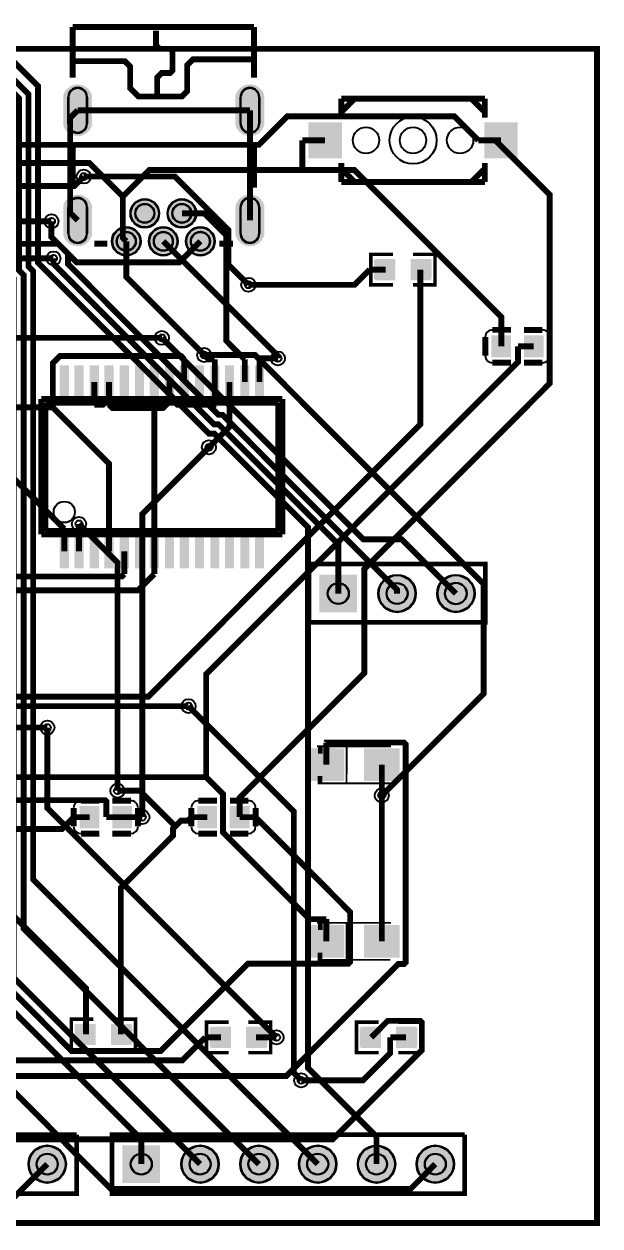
# Model space of a CAD drawing. Header units: millimetres. Extents: x 2 to 64.3, y 6.6 to 58.5.
# Drawn here: x 39.4 to 64.3, y 6.6 to 58.5 of the extents above; entities that cross this region are included whole.
import ezdxf

# ---------------------------------------------------------------- set-up
doc = ezdxf.new("R2010")
doc.units = ezdxf.units.MM
for name, color, linetype, true_color in [('BoardOutLine', 7, 'Continuous', 0xff00ff), ('BottomLayer', 7, 'Continuous', 0x0000ff), ('BottomSolderMaskLayer', 7, 'Continuous', 0xaa00ff), ('Document', 7, 'Continuous', 0xffffff), ('Hole', 7, 'Continuous', 0x222222), ('Multi-Layer', 7, 'Continuous', 0xc0c0c0), ('TopLayer', 7, 'Continuous', 0xff0000), ('TopPasteMaskLayer', 7, 'Continuous', 0x808080), ('TopSilkLayer', 7, 'Continuous', 0xffcc00), ('TopSolderMaskLayer', 7, 'Continuous', 0x800080)]:
    doc.layers.add(name, color=color, linetype=linetype, true_color=true_color)

msp = doc.modelspace()

# ---------------------------------------------------------------- hatches: boundary and pattern name
at = {"layer": 'BottomSolderMaskLayer'}
for points in [[(42.327, 54.127, -0.785398), (41.076, 54.127), (41.076, 55.378, -0.785398), (42.327, 55.378)], [(49.767, 54.127, -0.785398), (48.516, 54.127), (48.516, 55.378, -0.785398), (49.767, 55.378)], [(42.327, 49.377, -0.785398), (41.076, 49.377), (41.076, 50.628, -0.785398), (42.327, 50.628)], [(43.977, 50.304, 1), (45.227, 50.304, 1)], [(45.577, 50.304, 1), (46.827, 50.304, 1)], [(49.767, 49.377, -0.785398), (48.516, 49.377), (48.516, 50.628, -0.785398), (49.767, 50.628)], [(43.176, 49.1, 1), (44.427, 49.1, 1)], [(44.776, 49.1, 1), (46.027, 49.1, 1)], [(46.376, 49.1, 1), (47.627, 49.1, 1)], [(52.146, 34.712), (53.772, 34.712), (53.772, 33.086), (52.146, 33.086)], [(54.686, 33.899, 1), (56.312, 33.899, 1)], [(57.226, 33.899, 1), (58.852, 33.899, 1)], [(39.573, 9.271, 1), (41.199, 9.271, 1)], [(43.637, 10.084), (45.263, 10.084), (45.263, 8.458), (43.637, 8.458)], [(46.177, 9.271, 1), (47.803, 9.271, 1)], [(48.717, 9.271, 1), (50.343, 9.271, 1)], [(51.257, 9.271, 1), (52.883, 9.271, 1)], [(53.797, 9.271, 1), (55.423, 9.271, 1)], [(56.337, 9.271, 1), (57.963, 9.271, 1)]]:
    msp.add_hatch(color=256, dxfattribs=at).paths.add_polyline_path(points)
at = {"layer": 'Document'}
for points in [[(52.076, 27.32), (52.279, 27.32), (52.279, 26.99), (52.076, 26.99)], [(52.558, 27.231), (52.762, 27.231), (52.762, 25.834), (52.558, 25.834)], [(53.029, 26.638), (53.029, 26.428), (52.189, 26.428), (52.189, 26.638)], [(55.14, 26.638), (55.14, 26.428), (54.3, 26.428), (54.3, 26.638)], [(52.276, 25.695), (52.073, 25.695), (52.073, 26.025), (52.276, 26.025)], [(52.076, 19.7), (52.279, 19.7), (52.279, 19.37), (52.076, 19.37)], [(52.558, 19.611), (52.762, 19.611), (52.762, 18.214), (52.558, 18.214)], [(53.029, 19.018), (53.029, 18.808), (52.189, 18.808), (52.189, 19.018)], [(55.14, 19.018), (55.14, 18.808), (54.3, 18.808), (54.3, 19.018)], [(52.276, 18.075), (52.073, 18.075), (52.073, 18.405), (52.276, 18.405)]]:
    msp.add_hatch(color=256, dxfattribs=at).paths.add_polyline_path(points)
at = {"layer": 'Multi-Layer'}
for points in [[(42.302, 54.152, -0.785398), (41.102, 54.152), (41.102, 55.352, -0.785398), (42.302, 55.352)], [(49.742, 54.152, -0.785398), (48.542, 54.152), (48.542, 55.352, -0.785398), (49.742, 55.352)], [(42.302, 49.402, -0.785398), (41.102, 49.402), (41.102, 50.602, -0.785398), (42.302, 50.602)], [(44.002, 50.304, 1), (45.202, 50.304, 1)], [(45.602, 50.304, 1), (46.802, 50.304, 1)], [(49.742, 49.402, -0.785398), (48.542, 49.402), (48.542, 50.602, -0.785398), (49.742, 50.602)], [(43.202, 49.1, 1), (44.402, 49.1, 1)], [(44.802, 49.1, 1), (46.002, 49.1, 1)], [(46.402, 49.1, 1), (47.602, 49.1, 1)], [(52.172, 34.686), (53.747, 34.686), (53.747, 33.111), (52.172, 33.111)], [(54.712, 33.899, 1), (56.287, 33.899, 1)], [(57.252, 33.899, 1), (58.827, 33.899, 1)], [(39.599, 9.271, 1), (41.173, 9.271, 1)], [(43.663, 10.058), (45.237, 10.058), (45.237, 8.484), (43.663, 8.484)], [(46.203, 9.271, 1), (47.777, 9.271, 1)], [(48.743, 9.271, 1), (50.318, 9.271, 1)], [(51.283, 9.271, 1), (52.858, 9.271, 1)], [(53.823, 9.271, 1), (55.398, 9.271, 1)], [(56.363, 9.271, 1), (57.938, 9.271, 1)]]:
    msp.add_hatch(color=256, dxfattribs=at).paths.add_polyline_path(points)
at = {"layer": 'TopLayer'}
for points in [[(51.689, 52.707), (51.689, 54.207), (53.089, 54.207), (53.089, 52.707)], [(59.289, 52.707), (59.289, 54.207), (60.689, 54.207), (60.689, 52.707)], [(55.403, 47.447), (55.403, 48.311), (54.597, 48.311), (54.597, 47.447)], [(56.103, 47.447), (56.103, 48.311), (56.909, 48.311), (56.909, 47.447)], [(59.599, 45.017), (60.399, 45.017), (60.399, 44.117), (59.599, 44.117)], [(60.999, 45.017), (61.799, 45.017), (61.799, 44.117), (60.999, 44.117)], [(40.949, 43.726), (41.297, 43.726), (41.297, 42.329), (40.949, 42.329)], [(41.584, 43.726), (41.932, 43.726), (41.932, 42.329), (41.584, 42.329)], [(42.244, 43.726), (42.592, 43.726), (42.592, 42.329), (42.244, 42.329)], [(42.879, 43.726), (43.227, 43.726), (43.227, 42.329), (42.879, 42.329)], [(43.539, 43.726), (43.887, 43.726), (43.887, 42.329), (43.539, 42.329)], [(44.2, 43.726), (44.548, 43.726), (44.548, 42.329), (44.2, 42.329)], [(44.835, 43.726), (45.183, 43.726), (45.183, 42.329), (44.835, 42.329)], [(45.495, 43.726), (45.843, 43.726), (45.843, 42.329), (45.495, 42.329)], [(46.13, 43.726), (46.478, 43.726), (46.478, 42.329), (46.13, 42.329)], [(46.791, 43.726), (47.139, 43.726), (47.139, 42.329), (46.791, 42.329)], [(47.451, 43.726), (47.799, 43.726), (47.799, 42.329), (47.451, 42.329)], [(48.086, 43.726), (48.434, 43.726), (48.434, 42.329), (48.086, 42.329)], [(48.746, 43.726), (49.094, 43.726), (49.094, 42.329), (48.746, 42.329)], [(49.381, 43.726), (49.729, 43.726), (49.729, 42.329), (49.381, 42.329)], [(40.949, 36.411), (41.297, 36.411), (41.297, 35.014), (40.949, 35.014)], [(41.584, 36.411), (41.932, 36.411), (41.932, 35.014), (41.584, 35.014)], [(42.244, 36.411), (42.592, 36.411), (42.592, 35.014), (42.244, 35.014)], [(42.879, 36.411), (43.227, 36.411), (43.227, 35.014), (42.879, 35.014)], [(43.539, 36.411), (43.887, 36.411), (43.887, 35.014), (43.539, 35.014)], [(44.2, 36.411), (44.548, 36.411), (44.548, 35.014), (44.2, 35.014)], [(44.835, 36.411), (45.183, 36.411), (45.183, 35.014), (44.835, 35.014)], [(45.495, 36.411), (45.843, 36.411), (45.843, 35.014), (45.495, 35.014)], [(46.13, 36.411), (46.478, 36.411), (46.478, 35.014), (46.13, 35.014)], [(46.791, 36.411), (47.139, 36.411), (47.139, 35.014), (46.791, 35.014)], [(47.451, 36.411), (47.799, 36.411), (47.799, 35.014), (47.451, 35.014)], [(48.086, 36.411), (48.434, 36.411), (48.434, 35.014), (48.086, 35.014)], [(48.746, 36.411), (49.094, 36.411), (49.094, 35.014), (48.746, 35.014)], [(49.381, 36.411), (49.729, 36.411), (49.729, 35.014), (49.381, 35.014)], [(51.689, 27.187), (53.189, 27.187), (53.189, 25.828), (51.689, 25.828)], [(54.089, 27.187), (55.589, 27.187), (55.589, 25.828), (54.089, 25.828)], [(41.819, 24.697), (42.619, 24.697), (42.619, 23.797), (41.819, 23.797)], [(43.219, 24.697), (44.019, 24.697), (44.019, 23.797), (43.219, 23.797)], [(46.899, 24.697), (47.699, 24.697), (47.699, 23.797), (46.899, 23.797)], [(48.299, 24.697), (49.099, 24.697), (49.099, 23.797), (48.299, 23.797)], [(51.689, 19.567), (53.189, 19.567), (53.189, 18.208), (51.689, 18.208)], [(54.089, 19.567), (55.589, 19.567), (55.589, 18.208), (54.089, 18.208)], [(42.461, 14.437), (42.461, 15.301), (41.654, 15.301), (41.654, 14.437)], [(43.161, 14.437), (43.161, 15.301), (43.967, 15.301), (43.967, 14.437)], [(48.303, 14.31), (48.303, 15.174), (47.496, 15.174), (47.496, 14.31)], [(49.003, 14.31), (49.003, 15.174), (49.809, 15.174), (49.809, 14.31)], [(54.78, 14.31), (54.78, 15.174), (53.973, 15.174), (53.973, 14.31)], [(55.48, 14.31), (55.48, 15.174), (56.286, 15.174), (56.286, 14.31)]]:
    msp.add_hatch(color=256, dxfattribs=at).paths.add_polyline_path(points)
at = {"layer": 'TopPasteMaskLayer'}
for points in [[(51.689, 52.707), (51.689, 54.207), (53.089, 54.207), (53.089, 52.707)], [(59.289, 52.707), (59.289, 54.207), (60.689, 54.207), (60.689, 52.707)], [(54.558, 47.429), (55.358, 47.429), (55.408, 47.479), (55.408, 47.707), (55.038, 47.707), (55.038, 48.037), (55.408, 48.037), (55.408, 48.279), (55.358, 48.329), (54.558, 48.329), (54.508, 48.279), (54.508, 47.479)], [(56.948, 48.329), (56.148, 48.329), (56.098, 48.279), (56.098, 48.051), (56.468, 48.051), (56.468, 47.721), (56.098, 47.721), (56.098, 47.479), (56.148, 47.429), (56.948, 47.429), (56.998, 47.479), (56.998, 48.279)], [(59.599, 45.017), (60.399, 45.017), (60.399, 44.117), (59.599, 44.117)], [(60.999, 45.017), (61.799, 45.017), (61.799, 44.117), (60.999, 44.117)], [(40.949, 43.726), (41.297, 43.726), (41.297, 42.329), (40.949, 42.329)], [(41.584, 43.726), (41.932, 43.726), (41.932, 42.329), (41.584, 42.329)], [(42.244, 43.726), (42.592, 43.726), (42.592, 42.329), (42.244, 42.329)], [(42.879, 43.726), (43.227, 43.726), (43.227, 42.329), (42.879, 42.329)], [(43.539, 43.726), (43.887, 43.726), (43.887, 42.329), (43.539, 42.329)], [(44.2, 43.726), (44.548, 43.726), (44.548, 42.329), (44.2, 42.329)], [(44.835, 43.726), (45.183, 43.726), (45.183, 42.329), (44.835, 42.329)], [(45.495, 43.726), (45.843, 43.726), (45.843, 42.329), (45.495, 42.329)], [(46.13, 43.726), (46.478, 43.726), (46.478, 42.329), (46.13, 42.329)], [(46.791, 43.726), (47.139, 43.726), (47.139, 42.329), (46.791, 42.329)], [(47.451, 43.726), (47.799, 43.726), (47.799, 42.329), (47.451, 42.329)], [(48.086, 43.726), (48.434, 43.726), (48.434, 42.329), (48.086, 42.329)], [(48.746, 43.726), (49.094, 43.726), (49.094, 42.329), (48.746, 42.329)], [(49.381, 43.726), (49.729, 43.726), (49.729, 42.329), (49.381, 42.329)], [(40.949, 36.411), (41.297, 36.411), (41.297, 35.014), (40.949, 35.014)], [(41.584, 36.411), (41.932, 36.411), (41.932, 35.014), (41.584, 35.014)], [(42.244, 36.411), (42.592, 36.411), (42.592, 35.014), (42.244, 35.014)], [(42.879, 36.411), (43.227, 36.411), (43.227, 35.014), (42.879, 35.014)], [(43.539, 36.411), (43.887, 36.411), (43.887, 35.014), (43.539, 35.014)], [(44.2, 36.411), (44.548, 36.411), (44.548, 35.014), (44.2, 35.014)], [(44.835, 36.411), (45.183, 36.411), (45.183, 35.014), (44.835, 35.014)], [(45.495, 36.411), (45.843, 36.411), (45.843, 35.014), (45.495, 35.014)], [(46.13, 36.411), (46.478, 36.411), (46.478, 35.014), (46.13, 35.014)], [(46.791, 36.411), (47.139, 36.411), (47.139, 35.014), (46.791, 35.014)], [(47.451, 36.411), (47.799, 36.411), (47.799, 35.014), (47.451, 35.014)], [(48.086, 36.411), (48.434, 36.411), (48.434, 35.014), (48.086, 35.014)], [(48.746, 36.411), (49.094, 36.411), (49.094, 35.014), (48.746, 35.014)], [(49.381, 36.411), (49.729, 36.411), (49.729, 35.014), (49.381, 35.014)], [(51.689, 27.187), (53.189, 27.187), (53.189, 25.828), (51.689, 25.828)], [(54.089, 27.187), (55.589, 27.187), (55.589, 25.828), (54.089, 25.828)], [(41.819, 24.697), (42.619, 24.697), (42.619, 23.797), (41.819, 23.797)], [(43.219, 24.697), (44.019, 24.697), (44.019, 23.797), (43.219, 23.797)], [(46.899, 24.697), (47.699, 24.697), (47.699, 23.797), (46.899, 23.797)], [(48.299, 24.697), (49.099, 24.697), (49.099, 23.797), (48.299, 23.797)], [(51.689, 19.567), (53.189, 19.567), (53.189, 18.208), (51.689, 18.208)], [(54.089, 19.567), (55.589, 19.567), (55.589, 18.208), (54.089, 18.208)], [(41.616, 14.419), (42.416, 14.419), (42.466, 14.469), (42.466, 14.697), (42.096, 14.697), (42.096, 15.027), (42.466, 15.027), (42.466, 15.269), (42.416, 15.319), (41.616, 15.319), (41.566, 15.269), (41.566, 14.469)], [(44.006, 15.319), (43.206, 15.319), (43.156, 15.269), (43.156, 15.041), (43.526, 15.041), (43.526, 14.711), (43.156, 14.711), (43.156, 14.469), (43.206, 14.419), (44.006, 14.419), (44.056, 14.469), (44.056, 15.269)], [(47.458, 14.292), (48.258, 14.292), (48.308, 14.342), (48.308, 14.57), (47.938, 14.57), (47.938, 14.9), (48.308, 14.9), (48.308, 15.142), (48.258, 15.192), (47.458, 15.192), (47.408, 15.142), (47.408, 14.342)], [(49.848, 15.192), (49.048, 15.192), (48.998, 15.142), (48.998, 14.914), (49.368, 14.914), (49.368, 14.584), (48.998, 14.584), (48.998, 14.342), (49.048, 14.292), (49.848, 14.292), (49.898, 14.342), (49.898, 15.142)], [(53.935, 14.292), (54.735, 14.292), (54.785, 14.342), (54.785, 14.57), (54.415, 14.57), (54.415, 14.9), (54.785, 14.9), (54.785, 15.142), (54.735, 15.192), (53.935, 15.192), (53.885, 15.142), (53.885, 14.342)], [(56.325, 15.192), (55.525, 15.192), (55.475, 15.142), (55.475, 14.914), (55.845, 14.914), (55.845, 14.584), (55.475, 14.584), (55.475, 14.342), (55.525, 14.292), (56.325, 14.292), (56.375, 14.342), (56.375, 15.142)]]:
    msp.add_hatch(color=256, dxfattribs=at).paths.add_polyline_path(points)
at = {"layer": 'TopSolderMaskLayer'}
for points in [[(42.327, 54.127, -0.785398), (41.076, 54.127), (41.076, 55.378, -0.785398), (42.327, 55.378)], [(49.767, 54.127, -0.785398), (48.516, 54.127), (48.516, 55.378, -0.785398), (49.767, 55.378)], [(51.665, 52.68), (51.665, 54.234), (53.113, 54.234), (53.113, 52.68)], [(59.265, 52.68), (59.265, 54.234), (60.713, 54.234), (60.713, 52.68)], [(42.327, 49.377, -0.785398), (41.076, 49.377), (41.076, 50.628, -0.785398), (42.327, 50.628)], [(43.977, 50.304, 1), (45.227, 50.304, 1)], [(45.577, 50.304, 1), (46.827, 50.304, 1)], [(49.767, 49.377, -0.785398), (48.516, 49.377), (48.516, 50.628, -0.785398), (49.767, 50.628)], [(43.176, 49.1, 1), (44.427, 49.1, 1)], [(44.776, 49.1, 1), (46.027, 49.1, 1)], [(46.376, 49.1, 1), (47.627, 49.1, 1)], [(55.428, 47.422), (55.428, 48.336), (54.571, 48.336), (54.571, 47.422)], [(56.078, 47.422), (56.078, 48.336), (56.935, 48.336), (56.935, 47.422)], [(59.574, 45.042), (60.424, 45.042), (60.424, 44.091), (59.574, 44.091)], [(60.974, 45.042), (61.824, 45.042), (61.824, 44.091), (60.974, 44.091)], [(40.923, 43.752), (41.322, 43.752), (41.322, 42.304), (40.923, 42.304)], [(41.558, 43.752), (41.957, 43.752), (41.957, 42.304), (41.558, 42.304)], [(42.219, 43.752), (42.617, 43.752), (42.617, 42.304), (42.219, 42.304)], [(42.854, 43.752), (43.252, 43.752), (43.252, 42.304), (42.854, 42.304)], [(43.514, 43.752), (43.913, 43.752), (43.913, 42.304), (43.514, 42.304)], [(44.174, 43.752), (44.573, 43.752), (44.573, 42.304), (44.174, 42.304)], [(44.809, 43.752), (45.208, 43.752), (45.208, 42.304), (44.809, 42.304)], [(45.47, 43.752), (45.869, 43.752), (45.869, 42.304), (45.47, 42.304)], [(46.105, 43.752), (46.504, 43.752), (46.504, 42.304), (46.105, 42.304)], [(46.765, 43.752), (47.164, 43.752), (47.164, 42.304), (46.765, 42.304)], [(47.426, 43.752), (47.824, 43.752), (47.824, 42.304), (47.426, 42.304)], [(48.061, 43.752), (48.459, 43.752), (48.459, 42.304), (48.061, 42.304)], [(48.721, 43.752), (49.12, 43.752), (49.12, 42.304), (48.721, 42.304)], [(49.356, 43.752), (49.755, 43.752), (49.755, 42.304), (49.356, 42.304)], [(40.923, 36.436), (41.322, 36.436), (41.322, 34.988), (40.923, 34.988)], [(41.558, 36.436), (41.957, 36.436), (41.957, 34.988), (41.558, 34.988)], [(42.219, 36.436), (42.617, 36.436), (42.617, 34.988), (42.219, 34.988)], [(42.854, 36.436), (43.252, 36.436), (43.252, 34.988), (42.854, 34.988)], [(43.514, 36.436), (43.913, 36.436), (43.913, 34.988), (43.514, 34.988)], [(44.174, 36.436), (44.573, 36.436), (44.573, 34.988), (44.174, 34.988)], [(44.809, 36.436), (45.208, 36.436), (45.208, 34.988), (44.809, 34.988)], [(45.47, 36.436), (45.869, 36.436), (45.869, 34.988), (45.47, 34.988)], [(46.105, 36.436), (46.504, 36.436), (46.504, 34.988), (46.105, 34.988)], [(46.765, 36.436), (47.164, 36.436), (47.164, 34.988), (46.765, 34.988)], [(47.426, 36.436), (47.824, 36.436), (47.824, 34.988), (47.426, 34.988)], [(48.061, 36.436), (48.459, 36.436), (48.459, 34.988), (48.061, 34.988)], [(48.721, 36.436), (49.12, 36.436), (49.12, 34.988), (48.721, 34.988)], [(49.356, 36.436), (49.755, 36.436), (49.755, 34.988), (49.356, 34.988)], [(52.146, 34.712), (53.772, 34.712), (53.772, 33.086), (52.146, 33.086)], [(54.686, 33.899, 1), (56.312, 33.899, 1)], [(57.226, 33.899, 1), (58.852, 33.899, 1)], [(51.664, 27.212), (53.215, 27.212), (53.215, 25.803), (51.664, 25.803)], [(54.064, 27.212), (55.614, 27.212), (55.614, 25.803), (54.064, 25.803)], [(41.794, 24.722), (42.644, 24.722), (42.644, 23.771), (41.794, 23.771)], [(43.194, 24.722), (44.044, 24.722), (44.044, 23.771), (43.194, 23.771)], [(46.874, 24.722), (47.724, 24.722), (47.724, 23.771), (46.874, 23.771)], [(48.274, 24.722), (49.124, 24.722), (49.124, 23.771), (48.274, 23.771)], [(51.664, 19.592), (53.215, 19.592), (53.215, 18.183), (51.664, 18.183)], [(54.064, 19.592), (55.614, 19.592), (55.614, 18.183), (54.064, 18.183)], [(42.486, 14.412), (42.486, 15.327), (41.629, 15.327), (41.629, 14.412)], [(43.136, 14.412), (43.136, 15.327), (43.993, 15.327), (43.993, 14.412)], [(48.328, 14.285), (48.328, 15.2), (47.471, 15.2), (47.471, 14.285)], [(48.977, 14.285), (48.977, 15.2), (49.835, 15.2), (49.835, 14.285)], [(54.805, 14.285), (54.805, 15.2), (53.948, 15.2), (53.948, 14.285)], [(55.455, 14.285), (55.455, 15.2), (56.312, 15.2), (56.312, 14.285)], [(39.573, 9.271, 1), (41.199, 9.271, 1)], [(43.637, 10.084), (45.263, 10.084), (45.263, 8.458), (43.637, 8.458)], [(46.177, 9.271, 1), (47.803, 9.271, 1)], [(48.717, 9.271, 1), (50.343, 9.271, 1)], [(51.257, 9.271, 1), (52.883, 9.271, 1)], [(53.797, 9.271, 1), (55.423, 9.271, 1)], [(56.337, 9.271, 1), (57.963, 9.271, 1)]]:
    msp.add_hatch(color=256, dxfattribs=at).paths.add_polyline_path(points)

# ---------------------------------------------------------------- linework, layer by layer
at = {"layer": 'BoardOutLine', "const_width": 0.254}
msp.add_lwpolyline([(2.921, 57.404), (64.135, 57.404), (64.135, 6.731), (2.921, 6.731), (2.921, 57.404)], close=True, dxfattribs=at)
at = {"layer": 'BottomLayer', "const_width": 0.254}
for points in [[(54.61, 9.271), (54.61, 10.463), (51.647, 13.426), (51.647, 36.761), (47.614, 40.794), (47.375, 40.794), (39.984, 48.185), (39.984, 55.805), (38.872, 56.917), (32.26, 56.917), (30.259, 54.917)], [(32.799, 54.917), (34.291, 56.409), (38.622, 56.409), (39.576, 55.455), (39.576, 48.016), (39.78, 47.813), (39.78, 21.561), (52.07, 9.271)], [(35.339, 54.917), (36.374, 55.952), (38.487, 55.952), (39.169, 55.271), (39.169, 47.847), (39.372, 47.644), (39.372, 19.429), (49.53, 9.271)], [(40.386, 9.271), (38.298, 7.183), (19.199, 7.183), (17.399, 8.983), (17.399, 9.669), (5.621, 21.447), (5.621, 43.664), (5.965, 44.009), (5.965, 53.811), (4.859, 54.917)], [(27.719, 54.917), (27.719, 53.844), (31.323, 50.24), (31.323, 20.023), (43.145, 8.201), (56.08, 8.201), (57.15, 9.271)], [(37.879, 54.917), (37.879, 48.56), (38.938, 47.501), (38.938, 17.323), (46.99, 9.271)], [(41.702, 54.752), (41.377, 54.427), (41.377, 50.327), (41.702, 50.002)], [(49.142, 50.002), (49.142, 54.752)], [(41.962, 51.894), (45.906, 51.894), (48.216, 49.584), (48.216, 48.082), (49.075, 47.223)], [(55.499, 33.899), (55.499, 34.062), (47.952, 41.61), (47.788, 41.61), (41.285, 48.113), (41.285, 48.559), (40.569, 49.275), (40.569, 49.96)], [(43.802, 49.1), (43.802, 47.558), (47.169, 44.19)], [(45.402, 49.1), (50.351, 44.152), (50.351, 44.045)], [(52.959, 33.899), (52.959, 36.026), (47.783, 41.202), (47.582, 41.202), (40.656, 48.128), (40.656, 48.36)], [(44.45, 10.338), (36.573, 18.215), (36.573, 38.893), (37.879, 40.199), (37.879, 46.917)], [(45.339, 44.932), (54.035, 36.237), (55.701, 36.237), (58.039, 33.899)], [(47.169, 44.19), (49.358, 44.19), (59.242, 34.306), (59.242, 29.587), (54.839, 25.185)], [(47.371, 40.209), (44.495, 37.333), (44.495, 24.247)], [(43.422, 25.388), (43.422, 35.239), (41.758, 36.904)], [(51.357, 12.887), (51.038, 13.207), (51.038, 24.49), (46.489, 29.038)], [(50.29, 14.742), (40.392, 24.64), (40.392, 28.114)], [(44.45, 9.271), (44.45, 10.338)]]:
    msp.add_lwpolyline(points, dxfattribs=at)
at = {"layer": 'BottomSolderMaskLayer'}
for points in [[(41.293, 55.325), (41.293, 54.179)], [(42.11, 55.325), (42.11, 54.179)], [(48.733, 55.325), (48.733, 54.179)], [(49.55, 55.325), (49.55, 54.179)], [(41.293, 50.575), (41.293, 49.429)], [(42.11, 50.575), (42.11, 49.429)], [(48.733, 50.575), (48.733, 49.429)], [(49.55, 50.575), (49.55, 49.429)]]:
    msp.add_lwpolyline(points, close=True, dxfattribs=at)
for centre, radius in [((44.602, 50.304), 0.625), ((46.202, 50.304), 0.625), ((44.602, 50.304), 0.417), ((46.202, 50.304), 0.417), ((43.802, 49.1), 0.625), ((43.802, 49.1), 0.417), ((45.402, 49.1), 0.625), ((45.402, 49.1), 0.417), ((47.002, 49.1), 0.625), ((47.002, 49.1), 0.417), ((52.959, 33.899), 0.459), ((55.499, 33.899), 0.813), ((55.499, 33.899), 0.459), ((58.039, 33.899), 0.813), ((58.039, 33.899), 0.472), ((40.386, 9.271), 0.813), ((46.99, 9.271), 0.813), ((49.53, 9.271), 0.813), ((52.07, 9.271), 0.813), ((54.61, 9.271), 0.813), ((57.15, 9.271), 0.813), ((40.386, 9.271), 0.459), ((44.45, 9.271), 0.459), ((46.99, 9.271), 0.459), ((49.53, 9.271), 0.459), ((52.07, 9.271), 0.459), ((54.61, 9.271), 0.459), ((57.15, 9.271), 0.459)]:
    msp.add_circle(centre, radius, dxfattribs=at)
for centre, start, end in [((41.702, 55.325), 360, 180), ((49.142, 55.325), 360, 180), ((41.702, 54.179), 180, 360), ((49.142, 54.179), 180, 360), ((41.702, 50.575), 360, 180), ((49.142, 50.575), 360, 180), ((41.702, 49.429), 180, 360), ((49.142, 49.429), 180, 360)]:
    msp.add_arc(centre, 0.408, start, end, dxfattribs=at)
at = {"layer": 'Hole'}
for centre in [(41.962, 51.894), (40.569, 49.96), (40.656, 48.36), (49.075, 47.223), (45.339, 44.932), (47.169, 44.19), (50.351, 44.045), (47.371, 40.209), (41.758, 36.904), (46.489, 29.038), (40.392, 28.114), (43.422, 25.388), (54.839, 25.185), (44.495, 24.247), (50.29, 14.742), (51.357, 12.887)]:
    msp.add_circle(centre, 0.152, dxfattribs=at)
at = {"layer": 'Multi-Layer'}
for points in [[(41.302, 55.302), (41.302, 54.202)], [(42.102, 55.302), (42.102, 54.202)], [(48.742, 55.302), (48.742, 54.202)], [(49.542, 55.302), (49.542, 54.202)], [(41.302, 50.552), (41.302, 49.452)], [(42.102, 50.552), (42.102, 49.452)], [(48.742, 50.552), (48.742, 49.452)], [(49.542, 50.552), (49.542, 49.452)]]:
    msp.add_lwpolyline(points, close=True, dxfattribs=at)
for centre, radius in [((41.962, 51.894), 0.305), ((44.602, 50.304), 0.6), ((46.202, 50.304), 0.6), ((44.602, 50.304), 0.4), ((46.202, 50.304), 0.4), ((40.569, 49.96), 0.305), ((43.802, 49.1), 0.6), ((43.802, 49.1), 0.4), ((45.402, 49.1), 0.6), ((45.402, 49.1), 0.4), ((47.002, 49.1), 0.6), ((47.002, 49.1), 0.4), ((40.656, 48.36), 0.305), ((49.075, 47.223), 0.305), ((45.339, 44.932), 0.305), ((47.169, 44.19), 0.305), ((50.351, 44.045), 0.305), ((47.371, 40.209), 0.305), ((41.758, 36.904), 0.305), ((52.959, 33.899), 0.445), ((55.499, 33.899), 0.787), ((55.499, 33.899), 0.445), ((58.039, 33.899), 0.787), ((58.039, 33.899), 0.457), ((46.489, 29.038), 0.305), ((40.392, 28.114), 0.305), ((43.422, 25.388), 0.305), ((54.839, 25.185), 0.305), ((44.495, 24.247), 0.305), ((50.29, 14.742), 0.305), ((51.357, 12.887), 0.305), ((40.386, 9.271), 0.787), ((46.99, 9.271), 0.787), ((49.53, 9.271), 0.787), ((52.07, 9.271), 0.787), ((54.61, 9.271), 0.787), ((57.15, 9.271), 0.787), ((40.386, 9.271), 0.445), ((44.45, 9.271), 0.445), ((46.99, 9.271), 0.445), ((49.53, 9.271), 0.445), ((52.07, 9.271), 0.445), ((54.61, 9.271), 0.445), ((57.15, 9.271), 0.445)]:
    msp.add_circle(centre, radius, dxfattribs=at)
for centre, start, end in [((41.702, 55.302), 360, 180), ((49.142, 55.302), 360, 180), ((41.702, 54.202), 180, 360), ((49.142, 54.202), 180, 360), ((41.702, 50.552), 360, 180), ((49.142, 50.552), 360, 180), ((41.702, 49.452), 180, 360), ((49.142, 49.452), 180, 360)]:
    msp.add_arc(centre, 0.4, start, end, dxfattribs=at)
at = {"layer": 'TopLayer', "const_width": 0.254}
for points in [[(59.009, 53.457), (57.978, 54.488), (50.749, 54.488), (49.522, 53.261), (22.742, 53.261), (21.369, 54.634), (21.369, 55.142), (20.469, 56.042), (19.761, 56.042), (18.829, 55.109), (18.829, 54.698), (16.245, 52.114), (11.086, 52.114), (5.889, 46.917)], [(43.654, 51.031), (42.205, 52.479), (22.536, 52.479), (20.099, 54.917)], [(41.702, 54.752), (49.142, 54.752)], [(59.744, 53.457), (62.086, 51.115), (62.086, 42.96), (54.085, 34.959), (54.085, 30.468), (48.699, 25.082), (48.699, 24.247)], [(52.389, 53.457), (51.409, 53.457)], [(51.409, 53.457), (51.409, 52.172)], [(59.744, 53.457), (59.009, 53.457)], [(59.989, 53.457), (59.744, 53.457)], [(41.962, 51.894), (41.551, 51.483), (11.716, 51.483)], [(43.654, 51.031), (44.795, 52.172), (51.409, 52.172)], [(51.409, 52.172), (53.657, 52.172), (59.999, 45.83), (59.999, 44.567)], [(43.802, 49.1), (43.654, 49.249), (43.654, 51.031)], [(46.202, 50.304), (47.175, 50.304), (48.125, 49.355), (48.125, 44.802), (48.92, 44.006)], [(15.174, 49.96), (40.569, 49.96)], [(47.002, 49.1), (46.096, 48.194), (41.657, 48.194), (40.861, 48.991), (12.832, 48.991), (12.64, 48.799)], [(12.479, 46.917), (13.922, 48.36), (40.656, 48.36)], [(56.506, 47.879), (56.506, 41.203), (44.75, 29.447), (21.021, 29.447), (14.224, 36.244), (14.224, 36.507)], [(49.075, 47.223), (53.661, 47.223), (54.317, 47.879)], [(55, 47.879), (54.317, 47.879)], [(35.339, 46.917), (37.324, 44.932), (45.339, 44.932)], [(60.719, 44.567), (60.719, 43.887), (47.25, 30.418), (47.25, 25.973)], [(61.399, 44.567), (60.719, 44.567)], [(40.63, 41.931), (40.63, 43.847), (40.933, 44.149), (46.161, 44.149), (46.304, 44.006)], [(46.304, 43.028), (46.304, 44.006)], [(47.169, 44.19), (47.354, 44.006), (47.625, 44.006)], [(47.625, 43.028), (47.625, 44.006)], [(48.92, 43.028), (48.92, 44.006)], [(50.351, 44.045), (49.595, 44.045), (49.555, 44.006)], [(49.555, 43.028), (49.555, 44.006)], [(42.418, 43.028), (42.418, 42.049)], [(43.053, 43.028), (43.053, 42.539)], [(45.669, 42.456), (45.669, 43.028)], [(48.26, 43.028), (48.26, 41.098), (47.371, 40.209)], [(47.625, 43.028), (47.625, 42.049)], [(43.053, 42.539), (43.053, 42.305)], [(45.669, 42.456), (45.669, 42.181), (45.395, 41.906), (45.009, 41.906)], [(45.669, 42.456), (45.669, 42.393), (46.014, 42.048), (47.624, 42.048), (47.625, 42.049)], [(40.63, 41.931), (33.93, 41.931), (33.378, 41.379)], [(43.053, 36.691), (43.053, 39.508), (40.63, 41.931)], [(43.053, 42.305), (42.798, 42.049), (42.418, 42.049)], [(43.053, 42.305), (43.053, 42.049)], [(45.009, 41.906), (43.196, 41.906), (43.053, 42.049)], [(45.009, 41.906), (45.009, 35.712)], [(41.123, 36.691), (37.958, 39.855), (35.845, 39.855), (35.236, 40.465), (35.236, 41.148)], [(43.713, 34.734), (43.612, 34.633), (37.893, 34.633), (35.236, 37.29), (35.236, 37.973)], [(41.758, 36.904), (41.758, 35.712)], [(11.684, 36.507), (11.684, 36.067), (19.637, 28.114), (40.392, 28.114)], [(12.954, 36.507), (12.954, 36.251), (20.168, 29.038), (46.489, 29.038)], [(41.123, 35.712), (41.123, 36.691)], [(43.053, 35.712), (43.053, 36.691)], [(43.713, 35.712), (43.713, 34.734)], [(45.009, 35.712), (45.009, 34.734)], [(45.009, 34.734), (44.314, 34.039), (37.754, 34.039)], [(52.439, 27.466), (52.44, 27.468), (55.796, 27.468), (55.87, 27.394), (55.87, 17.988), (55.796, 17.914), (55.556, 17.914), (50.719, 13.077), (36.779, 13.077)], [(52.439, 26.507), (52.439, 27.466)], [(54.839, 26.507), (54.839, 25.185)], [(47.25, 25.973), (34.874, 25.973), (32.639, 23.739)], [(47.25, 25.973), (47.98, 25.244), (47.98, 23.587), (51.72, 19.846), (52.439, 19.846)], [(45.921, 23.856), (44.389, 25.388), (43.422, 25.388)], [(35.179, 23.739), (36.418, 24.978), (42.888, 24.978), (42.939, 24.926), (42.939, 24.247)], [(54.839, 25.185), (54.839, 18.887)], [(49.379, 24.247), (53.47, 20.155), (53.47, 18.001), (53.396, 17.927), (49.066, 17.927), (45.295, 14.156), (41.448, 14.156), (35.95, 19.654), (22.058, 19.654), (21.815, 19.898), (20.466, 19.898), (20.219, 19.65), (20.219, 18.983), (22.06, 17.142), (28.158, 17.142), (30.568, 14.732)], [(41.539, 24.247), (41.031, 23.739), (37.719, 23.739)], [(42.219, 24.247), (41.539, 24.247)], [(43.619, 24.247), (42.939, 24.247)], [(45.921, 23.856), (45.817, 23.752), (45.817, 23.444), (43.564, 21.191), (43.564, 14.869)], [(43.619, 24.247), (44.299, 24.247)], [(44.299, 24.247), (44.495, 24.247)], [(46.62, 24.247), (46.468, 24.095), (46.16, 24.095), (45.921, 23.856)], [(47.299, 24.247), (46.62, 24.247)], [(48.699, 24.247), (49.379, 24.247)], [(37.719, 21.199), (42.058, 16.86), (42.058, 14.869)], [(52.439, 18.887), (52.439, 19.846)], [(14.747, 7.875), (15.467, 7.155), (34.79, 7.155), (36.576, 8.94), (36.576, 9.64), (37.275, 10.339), (52.712, 10.339), (56.567, 14.194), (56.567, 15.381), (56.494, 15.455), (55.09, 15.455), (54.377, 14.742)], [(47.217, 14.742), (46.223, 13.748), (35.665, 13.748), (31.495, 9.578), (31.495, 8.882), (30.241, 7.627), (15.823, 7.627), (14.989, 8.461), (14.504, 8.461), (14.166, 8.123), (12.197, 8.123), (11.049, 9.271)], [(47.9, 14.742), (47.217, 14.742)], [(49.406, 14.742), (50.089, 14.742)], [(50.089, 14.742), (50.29, 14.742)], [(51.357, 12.887), (54.028, 12.887), (55.2, 14.059), (55.2, 14.742)], [(55.883, 14.742), (55.2, 14.742)]]:
    msp.add_lwpolyline(points, dxfattribs=at)
at = {"layer": 'TopSilkLayer'}
for points, const_width in [([(41.49, 56.156), (41.49, 58.349)], 0.254), ([(49.314, 58.349), (41.49, 58.349)], 0.254), ([(45.085, 58.194), (45.085, 57.559), (45.237, 57.406), (45.694, 57.406), (45.796, 57.305), (45.796, 56.466), (45.694, 56.365), (45.339, 56.365), (45.135, 56.162), (45.135, 56.085), (45.135, 55.349)], 0.254), ([(49.314, 56.165), (49.314, 58.349)], 0.254), ([(49.276, 56.949), (46.685, 56.949), (46.431, 56.695), (46.431, 55.577), (46.202, 55.349), (44.323, 55.349), (43.967, 55.704), (43.967, 56.644), (43.738, 56.873), (41.49, 56.873)], 0.254), ([(53.089, 55.257), (59.289, 55.257)], 0.254), ([(53.089, 55.257), (53.089, 54.438)], 0.254), ([(53.141, 54.727), (53.649, 55.235)], 0.254), ([(58.729, 55.235), (59.237, 54.727)], 0.254), ([(59.289, 55.257), (59.289, 54.438)], 0.254), ([(41.49, 51.406), (41.49, 53.349)], 0.254), ([(49.314, 51.415), (49.314, 53.339)], 0.254), ([(53.089, 52.476), (53.089, 51.657)], 0.254), ([(59.289, 52.476), (59.289, 51.657)], 0.254), ([(53.141, 52.187), (53.649, 51.679)], 0.254), ([(58.729, 51.679), (59.237, 52.187)], 0.254), ([(59.289, 51.657), (53.089, 51.657)], 0.254), ([(42.977, 48.999), (42.428, 48.999)], 0.254), ([(48.415, 48.999), (47.827, 48.999)], 0.254), ([(55.327, 47.218), (54.368, 47.218), (54.368, 48.54), (55.327, 48.54)], 0.152), ([(56.179, 47.218), (57.138, 47.218), (57.138, 48.54), (56.179, 48.54)], 0.152), ([(60.419, 45.277), (59.619, 45.277)], 0.254), ([(60.979, 45.276), (61.779, 45.276)], 0.254), ([(59.309, 44.167), (59.309, 44.967)], 0.254), ([(62.089, 44.967), (62.089, 44.167)], 0.254), ([(60.419, 43.857), (59.619, 43.857)], 0.254), ([(60.979, 43.857), (61.779, 43.857)], 0.254), ([(40.132, 42.291), (50.546, 42.291)], 0.254), ([(40.132, 36.449), (40.132, 42.291)], 0.254), ([(40.31, 42.139), (50.368, 42.139)], 0.254), ([(40.31, 36.601), (40.31, 42.139)], 0.254), ([(50.368, 42.139), (50.368, 36.601)], 0.254), ([(50.546, 42.291), (50.546, 36.449)], 0.254), ([(50.546, 36.449), (40.132, 36.449)], 0.254), ([(50.368, 36.601), (40.31, 36.601)], 0.254), ([(52.039, 27.307), (55.239, 27.307)], 0.08), ([(53.316, 25.707), (53.319, 27.307)], 0.08), ([(52.064, 25.707), (55.214, 25.707)], 0.08), ([(42.639, 24.957), (41.839, 24.957)], 0.254), ([(43.199, 24.956), (43.999, 24.956)], 0.254), ([(47.719, 24.957), (46.919, 24.957)], 0.254), ([(48.279, 24.956), (49.079, 24.956)], 0.254), ([(41.529, 23.847), (41.529, 24.647)], 0.254), ([(44.309, 24.647), (44.309, 23.847)], 0.254), ([(46.609, 23.847), (46.609, 24.647)], 0.254), ([(49.389, 24.647), (49.389, 23.847)], 0.254), ([(42.639, 23.537), (41.839, 23.537)], 0.254), ([(43.199, 23.537), (43.999, 23.537)], 0.254), ([(47.719, 23.537), (46.919, 23.537)], 0.254), ([(48.279, 23.537), (49.079, 23.537)], 0.254), ([(52.039, 19.687), (55.239, 19.687)], 0.08), ([(53.316, 18.087), (53.319, 19.687)], 0.08), ([(52.064, 18.087), (55.214, 18.087)], 0.08), ([(42.385, 14.209), (41.426, 14.209), (41.426, 15.53), (42.385, 15.53)], 0.152), ([(43.237, 14.209), (44.196, 14.209), (44.196, 15.53), (43.237, 15.53)], 0.152), ([(48.227, 14.082), (47.268, 14.082), (47.268, 15.403), (48.227, 15.403)], 0.152), ([(49.079, 14.082), (50.038, 14.082), (50.038, 15.403), (49.079, 15.403)], 0.152), ([(54.704, 14.082), (53.745, 14.082), (53.745, 15.403), (54.704, 15.403)], 0.152), ([(55.556, 14.082), (56.515, 14.082), (56.515, 15.403), (55.556, 15.403)], 0.152), ([(28.321, 10.541), (26.416, 10.541), (26.416, 8.001), (41.656, 8.001), (41.656, 10.541)], 0.203), ([(41.656, 10.541), (28.321, 10.541)], 0.203), ([(45.085, 10.541), (43.18, 10.541), (43.18, 8.001), (58.42, 8.001), (58.42, 10.541)], 0.203), ([(58.42, 10.541), (45.085, 10.541)], 0.203)]:
    msp.add_lwpolyline(points, dxfattribs=dict(at, const_width=const_width))
at = {"layer": 'TopSilkLayer', "const_width": 0.203}
msp.add_lwpolyline([(56.769, 35.169), (59.309, 35.169), (59.309, 32.654), (51.689, 32.654), (51.689, 35.169), (56.769, 35.169)], close=True, dxfattribs=at)
at = {"layer": 'TopSilkLayer'}
for centre, radius in [((56.189, 53.457), 1.016), ((54.157, 53.457), 0.568), ((56.189, 53.457), 0.568), ((58.221, 53.457), 0.568), ((41.123, 37.414), 0.457)]:
    msp.add_circle(centre, radius, dxfattribs=at)
for centre, start, end in [((59.619, 44.967), 90, 180.0094), ((61.779, 44.967), 359.9953, 90), ((59.619, 44.167), 180, 270), ((61.779, 44.167), 270, 0), ((41.839, 24.647), 90, 180.0094), ((43.999, 24.647), 359.9953, 90), ((46.919, 24.647), 90, 180.0094), ((49.079, 24.647), 359.9953, 90), ((41.839, 23.847), 180, 270), ((43.999, 23.847), 270, 0), ((46.919, 23.847), 180, 270), ((49.079, 23.847), 270, 0)]:
    msp.add_arc(centre, 0.31, start, end, dxfattribs=at)
at = {"layer": 'TopSolderMaskLayer'}
for points in [[(41.293, 55.325), (41.293, 54.179)], [(42.11, 55.325), (42.11, 54.179)], [(48.733, 55.325), (48.733, 54.179)], [(49.55, 55.325), (49.55, 54.179)], [(41.293, 50.575), (41.293, 49.429)], [(42.11, 50.575), (42.11, 49.429)], [(48.733, 50.575), (48.733, 49.429)], [(49.55, 50.575), (49.55, 49.429)]]:
    msp.add_lwpolyline(points, close=True, dxfattribs=at)
for centre, radius in [((44.602, 50.304), 0.625), ((46.202, 50.304), 0.625), ((44.602, 50.304), 0.417), ((46.202, 50.304), 0.417), ((43.802, 49.1), 0.625), ((43.802, 49.1), 0.417), ((45.402, 49.1), 0.625), ((45.402, 49.1), 0.417), ((47.002, 49.1), 0.625), ((47.002, 49.1), 0.417), ((52.959, 33.899), 0.459), ((55.499, 33.899), 0.813), ((55.499, 33.899), 0.459), ((58.039, 33.899), 0.813), ((58.039, 33.899), 0.472), ((40.386, 9.271), 0.813), ((46.99, 9.271), 0.813), ((49.53, 9.271), 0.813), ((52.07, 9.271), 0.813), ((54.61, 9.271), 0.813), ((57.15, 9.271), 0.813), ((40.386, 9.271), 0.459), ((44.45, 9.271), 0.459), ((46.99, 9.271), 0.459), ((49.53, 9.271), 0.459), ((52.07, 9.271), 0.459), ((54.61, 9.271), 0.459), ((57.15, 9.271), 0.459)]:
    msp.add_circle(centre, radius, dxfattribs=at)
for centre, start, end in [((41.702, 55.325), 360, 180), ((49.142, 55.325), 360, 180), ((41.702, 54.179), 180, 360), ((49.142, 54.179), 180, 360), ((41.702, 50.575), 360, 180), ((49.142, 50.575), 360, 180), ((41.702, 49.429), 180, 360), ((49.142, 49.429), 180, 360)]:
    msp.add_arc(centre, 0.408, start, end, dxfattribs=at)

doc.saveas('drawing.dxf')
